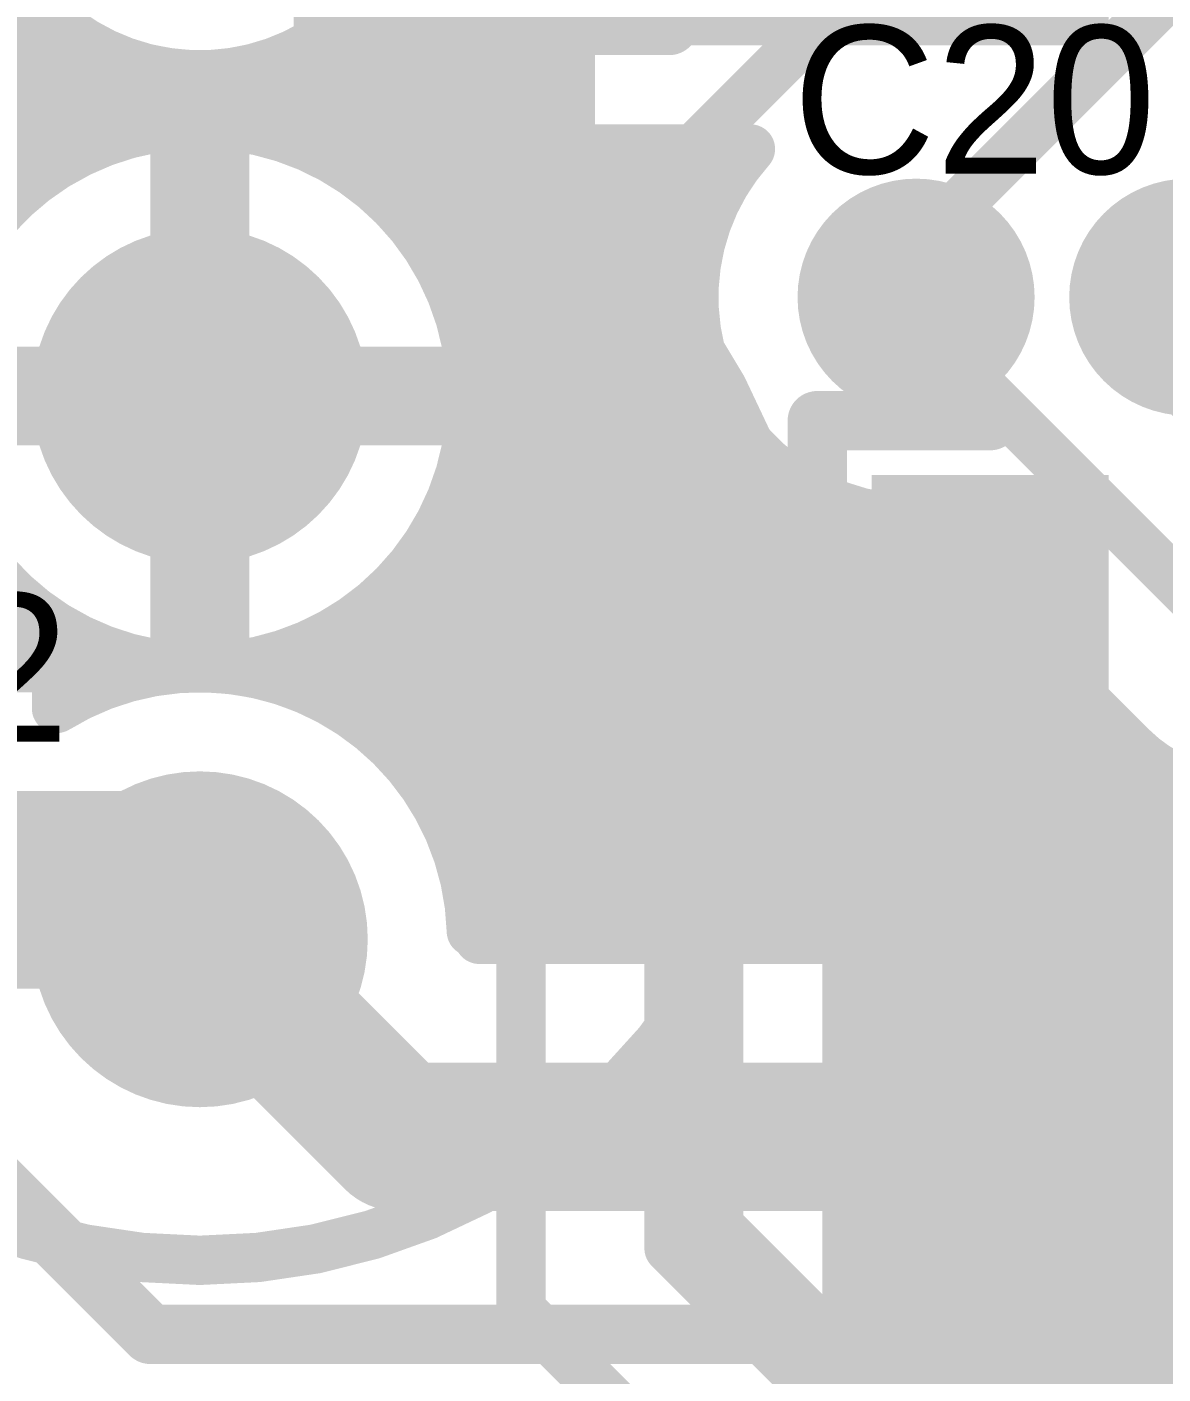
# Model space of a CAD drawing. Header units: millimetres. Extents: x 1.9 to 5.81, y 3 to 5.61.
# Drawn here: x 3.305 to 3.535, y 3.872 to 4.1447 of the extents above; entities that cross this region are included whole.
import ezdxf

# ---------------------------------------------------------------- set-up
doc = ezdxf.new("R2010")
doc.units = ezdxf.units.MM
doc.header["$MEASUREMENT"] = 0
for name, color, linetype in [('BottomLayer', 5, 'Continuous'), ('BottomSolder', 6, 'Continuous'), ('MultiLayer', 9, 'Continuous'), ('TopLayer', 1, 'Continuous'), ('TopOverlay', 2, 'Continuous'), ('TopPaste', 8, 'Continuous'), ('TopSolder', 216, 'Continuous')]:
    doc.layers.add(name, color=color, linetype=linetype)

msp = doc.modelspace()

# ---------------------------------------------------------------- linework, layer by layer
at = {"layer": 'BottomLayer'}
for points, const_width in [([(3.41, 3.96), (3.41, 4.34616)], 0.01), ([(3.4, 3.96), (3.4, 4.33616)], 0.01), ([(3.39, 4.09291), (3.39, 4.32616)], 0.01), ([(3.415, 4.12), (3.415, 4.23)], 0.01), ([(3.28, 4.13), (3.33, 4.18)], 0.012), ([(3.38, 4.10775), (3.38, 4.15938)], 0.01), ([(3.37, 4.1161), (3.37, 4.14646)], 0.01), ([(3.36, 4.12123), (3.36, 4.13969)], 0.01), ([(3.36062, 4.14), (3.415, 4.14)], 0.01), ([(3.311, 4.11716), (3.32997, 4.13613)], 0.01), ([(3.33, 4.12408), (3.33, 4.13613)], 0.01), ([(3.35, 4.12408), (3.35, 4.13613)], 0.01), ([(3.34, 4.125), (3.34, 4.135)], 0.01), ([(3.32384, 4.13), (3.415, 4.13)], 0.01), ([(3.32, 4.12123), (3.32, 4.12616)], 0.01), ([(3.34, 4.07), (3.34, 4.12)], 0.02), ([(3.31384, 4.12), (3.31709, 4.12)], 0.01), ([(3.36291, 4.12), (3.415, 4.12)], 0.01), ([(3.415, 4.12), (3.45146, 4.12)], 0.01), ([(3.415, 4.12), (3.45146, 4.12)], 0.01), ([(3.42, 3.96), (3.42, 4.12)], 0.01), ([(3.43, 3.96), (3.43, 4.12)], 0.01), ([(3.44, 4.09), (3.44, 4.12)], 0.01), ([(3.37775, 4.11), (3.44469, 4.11)], 0.01), ([(3.3861, 4.1), (3.44113, 4.1)], 0.01), ([(3.39123, 4.09), (3.44, 4.09)], 0.01), ([(3.44, 3.96), (3.44, 4.09)], 0.01), ([(3.54, 4.07), (3.54, 4.09)], 0.01), ([(3.39408, 4.08), (3.44113, 4.08)], 0.01), ([(3.49, 4.08), (3.55, 4.02)], 0.01), ([(3.34, 4.07), (3.39, 4.07)], 0.02), ([(3.34, 4.02), (3.34, 4.07)], 0.02), ([(3.395, 4.07), (3.44469, 4.07)], 0.01), ([(3.54, 4.07), (3.565, 4.045)], 0.01), ([(3.45, 3.96), (3.45, 4.06172)], 0.01), ([(3.39408, 4.06), (3.45146, 4.06)], 0.01), ([(3.46, 3.96), (3.46, 4.05258)], 0.01), ([(3.39123, 4.05), (3.46438, 4.05)], 0.01), ([(3.39, 3.98291), (3.39, 4.04709)], 0.01), ([(3.47, 3.96), (3.47, 4.04757)], 0.01), ([(3.48, 3.96), (3.48, 4.04528)], 0.01), ([(3.4825, 4.04507), (3.52877, 3.9988)], 0.01), ([(3.3861, 4.04), (3.48757, 4.04)], 0.01), ([(3.49, 3.96), (3.49, 4.03757)], 0.01), ([(3.38, 3.99775), (3.38, 4.03225)], 0.01), ([(3.37775, 4.03), (3.49757, 4.03)], 0.01), ([(3.5, 3.96), (3.5, 4.02757)], 0.01), ([(3.37, 4.0061), (3.37, 4.0239)], 0.01), ([(3.311, 4.00673), (3.311, 4.02327)], 0.01), ([(3.311, 4.02), (3.31709, 4.02)], 0.01), ([(3.32, 4.01123), (3.32, 4.01877)], 0.01), ([(3.36, 4.01123), (3.36, 4.01877)], 0.01), ([(3.36291, 4.02), (3.50757, 4.02)], 0.01), ([(3.51, 3.96), (3.51, 4.01757)], 0.01), ([(3.311, 4.01), (3.31709, 4.01)], 0.01), ([(3.36291, 4.01), (3.51757, 4.01)], 0.01), ([(3.52, 3.96), (3.52, 4.00757)], 0.01), ([(3.37775, 4), (3.52757, 4)], 0.01), ([(3.53, 3.96), (3.53, 3.99764)], 0.01), ([(3.54, 3.96), (3.54, 3.99172)], 0.01), ([(3.3861, 3.99), (3.55, 3.99)], 0.01), ([(3.39123, 3.98), (3.585, 3.98)], 0.01), ([(3.335, 3.965), (3.38, 3.92)], 0.03), ([(3.39408, 3.97), (3.585, 3.97)], 0.01), ([(3.39657, 3.96), (3.585, 3.96)], 0.01), ([(3.28, 3.93), (3.33, 3.88)], 0.012), ([(3.38, 3.92), (3.63, 3.92)], 0.03), ([(3.33, 3.88), (3.585, 3.88)], 0.012)]:
    msp.add_lwpolyline(points, dxfattribs=dict(at, const_width=const_width))
at = {"layer": 'BottomLayer', "const_width": 0.01}
for points in [[(3.385, 4.18, -0.481676), (3.32997, 4.13613)], [(3.311, 4.11673, -0.587996), (3.395, 4.07)], [(3.4825, 4.04507, -0.628705), (3.45146, 4.12)], [(3.395, 4.07, -0.587996), (3.311, 4.02327)], [(3.311, 4.00673, -0.578299), (3.39498, 3.96159)], [(3.55, 3.99, -0.19906), (3.52877, 3.9988)], [(3.55, 3.99, -0.198912), (3.52879, 3.99879)]]:
    msp.add_lwpolyline(points, format="xyb", dxfattribs=at)
at = {"layer": 'BottomLayer'}
for points, const_width in [([(3.3675, 4.14646, 1), (3.3725, 4.14646, 1)], 0.005), ([(3.3575, 4.13969, 1), (3.3625, 4.13969, 1)], 0.005), ([(3.35812, 4.14, 1), (3.36312, 4.14, 1)], 0.005), ([(3.4125, 4.14, 1), (3.4175, 4.14, 1)], 0.005), ([(3.32747, 4.13613, 1), (3.33247, 4.13613, 1)], 0.005), ([(3.32747, 4.13613, 1), (3.33247, 4.13613, 1)], 0.005), ([(3.3275, 4.13613, 1), (3.3325, 4.13613, 1)], 0.005), ([(3.3475, 4.13613, 1), (3.3525, 4.13613, 1)], 0.005), ([(3.3375, 4.135, 1), (3.3425, 4.135, 1)], 0.005), ([(3.32134, 4.13, 1), (3.32634, 4.13, 1)], 0.005), ([(3.4125, 4.13, 1), (3.4175, 4.13, 1)], 0.005), ([(3.3175, 4.12616, 1), (3.3225, 4.12616, 1)], 0.005), ([(3.335, 4.12, 1), (3.345, 4.12, 1)], 0.01), ([(3.3375, 4.125, 1), (3.3425, 4.125, 1)], 0.005), ([(3.3275, 4.12408, 1), (3.3325, 4.12408, 1)], 0.005), ([(3.3475, 4.12408, 1), (3.3525, 4.12408, 1)], 0.005), ([(3.31134, 4.12, 1), (3.31634, 4.12, 1)], 0.005), ([(3.31459, 4.12, 1), (3.31959, 4.12, 1)], 0.005), ([(3.3175, 4.12123, 1), (3.3225, 4.12123, 1)], 0.005), ([(3.3575, 4.12123, 1), (3.3625, 4.12123, 1)], 0.005), ([(3.36041, 4.12, 1), (3.36541, 4.12, 1)], 0.005), ([(3.4125, 4.12, 1), (3.4175, 4.12, 1)], 0.005), ([(3.4125, 4.12, 1), (3.4175, 4.12, 1)], 0.005), ([(3.4125, 4.12, 1), (3.4175, 4.12, 1)], 0.005), ([(3.4125, 4.12, 1), (3.4175, 4.12, 1)], 0.005), ([(3.4175, 4.12, 1), (3.4225, 4.12, 1)], 0.005), ([(3.4275, 4.12, 1), (3.4325, 4.12, 1)], 0.005), ([(3.4375, 4.12, 1), (3.4425, 4.12, 1)], 0.005), ([(3.44896, 4.12, 1), (3.45396, 4.12, 1)], 0.005), ([(3.44896, 4.12, 1), (3.45396, 4.12, 1)], 0.005), ([(3.44896, 4.12, 1), (3.45396, 4.12, 1)], 0.005), ([(3.3085, 4.11716, 1), (3.3135, 4.11716, 1)], 0.005), ([(3.3085, 4.11673, 1), (3.3135, 4.11673, 1)], 0.005), ([(3.3675, 4.1161, 1), (3.3725, 4.1161, 1)], 0.005), ([(3.37525, 4.11, 1), (3.38025, 4.11, 1)], 0.005), ([(3.44219, 4.11, 1), (3.44719, 4.11, 1)], 0.005), ([(3.3775, 4.10775, 1), (3.3825, 4.10775, 1)], 0.005), ([(3.475, 4.09, 1), (3.495, 4.09, 1)], 0.02), ([(3.53, 4.09, 1), (3.55, 4.09, 1)], 0.02), ([(3.3836, 4.1, 1), (3.3886, 4.1, 1)], 0.005), ([(3.43863, 4.1, 1), (3.44363, 4.1, 1)], 0.005), ([(3.325, 4.07, 1), (3.355, 4.07, 1)], 0.03), ([(3.3875, 4.09291, 1), (3.3925, 4.09291, 1)], 0.005), ([(3.38873, 4.09, 1), (3.39373, 4.09, 1)], 0.005), ([(3.4375, 4.09, 1), (3.4425, 4.09, 1)], 0.005), ([(3.4375, 4.09, 1), (3.4425, 4.09, 1)], 0.005), ([(3.4375, 4.09, 1), (3.4425, 4.09, 1)], 0.005), ([(3.5375, 4.09, 1), (3.5425, 4.09, 1)], 0.005), ([(3.39158, 4.08, 1), (3.39658, 4.08, 1)], 0.005), ([(3.43863, 4.08, 1), (3.44363, 4.08, 1)], 0.005), ([(3.4875, 4.08, 1), (3.4925, 4.08, 1)], 0.005), ([(3.335, 4.07, 1), (3.345, 4.07, 1)], 0.01), ([(3.335, 4.07, 1), (3.345, 4.07, 1)], 0.01), ([(3.335, 4.07, 1), (3.345, 4.07, 1)], 0.01), ([(3.385, 4.07, 1), (3.395, 4.07, 1)], 0.01), ([(3.3925, 4.07, 1), (3.3975, 4.07, 1)], 0.005), ([(3.3925, 4.07, 1), (3.3975, 4.07, 1)], 0.005), ([(3.3925, 4.07, 1), (3.3975, 4.07, 1)], 0.005), ([(3.44219, 4.07, 1), (3.44719, 4.07, 1)], 0.005), ([(3.5375, 4.07, 1), (3.5425, 4.07, 1)], 0.005), ([(3.5375, 4.07, 1), (3.5425, 4.07, 1)], 0.005), ([(3.4475, 4.06172, 1), (3.4525, 4.06172, 1)], 0.005), ([(3.39158, 4.06, 1), (3.39658, 4.06, 1)], 0.005), ([(3.44896, 4.06, 1), (3.45396, 4.06, 1)], 0.005), ([(3.4575, 4.05258, 1), (3.4625, 4.05258, 1)], 0.005), ([(3.38873, 4.05, 1), (3.39373, 4.05, 1)], 0.005), ([(3.46188, 4.05, 1), (3.46688, 4.05, 1)], 0.005), ([(3.3875, 4.04709, 1), (3.3925, 4.04709, 1)], 0.005), ([(3.4675, 4.04757, 1), (3.4725, 4.04757, 1)], 0.005), ([(3.4775, 4.04528, 1), (3.4825, 4.04528, 1)], 0.005), ([(3.48, 4.04507, 1), (3.485, 4.04507, 1)], 0.005), ([(3.48, 4.04507, 1), (3.485, 4.04507, 1)], 0.005), ([(3.3836, 4.04, 1), (3.3886, 4.04, 1)], 0.005), ([(3.48507, 4.04, 1), (3.49007, 4.04, 1)], 0.005), ([(3.4875, 4.03757, 1), (3.4925, 4.03757, 1)], 0.005), ([(3.3775, 4.03225, 1), (3.3825, 4.03225, 1)], 0.005), ([(3.37525, 4.03, 1), (3.38025, 4.03, 1)], 0.005), ([(3.49507, 4.03, 1), (3.50007, 4.03, 1)], 0.005), ([(3.4975, 4.02757, 1), (3.5025, 4.02757, 1)], 0.005), ([(3.335, 4.02, 1), (3.345, 4.02, 1)], 0.01), ([(3.3675, 4.0239, 1), (3.3725, 4.0239, 1)], 0.005), ([(3.3085, 4.02327, 1), (3.3135, 4.02327, 1)], 0.005), ([(3.3085, 4.02327, 1), (3.3135, 4.02327, 1)], 0.005), ([(3.3085, 4.02, 1), (3.3135, 4.02, 1)], 0.005), ([(3.31459, 4.02, 1), (3.31959, 4.02, 1)], 0.005), ([(3.3175, 4.01877, 1), (3.3225, 4.01877, 1)], 0.005), ([(3.3575, 4.01877, 1), (3.3625, 4.01877, 1)], 0.005), ([(3.36041, 4.02, 1), (3.36541, 4.02, 1)], 0.005), ([(3.44, 4.005, 1), (3.46, 4.005, 1)], 0.02), ([(3.50507, 4.02, 1), (3.51007, 4.02, 1)], 0.005), ([(3.5075, 4.01757, 1), (3.5125, 4.01757, 1)], 0.005), ([(3.3085, 4.01, 1), (3.3135, 4.01, 1)], 0.005), ([(3.31459, 4.01, 1), (3.31959, 4.01, 1)], 0.005), ([(3.3175, 4.01123, 1), (3.3225, 4.01123, 1)], 0.005), ([(3.3575, 4.01123, 1), (3.3625, 4.01123, 1)], 0.005), ([(3.36041, 4.01, 1), (3.36541, 4.01, 1)], 0.005), ([(3.51507, 4.01, 1), (3.52007, 4.01, 1)], 0.005), ([(3.5175, 4.00757, 1), (3.5225, 4.00757, 1)], 0.005), ([(3.3085, 4.00673, 1), (3.3135, 4.00673, 1)], 0.005), ([(3.3085, 4.00673, 1), (3.3135, 4.00673, 1)], 0.005), ([(3.3675, 4.0061, 1), (3.3725, 4.0061, 1)], 0.005), ([(3.37525, 4, 1), (3.38025, 4, 1)], 0.005), ([(3.52507, 4, 1), (3.53007, 4, 1)], 0.005), ([(3.3775, 3.99775, 1), (3.3825, 3.99775, 1)], 0.005), ([(3.52627, 3.9988, 1), (3.53127, 3.9988, 1)], 0.005), ([(3.52627, 3.9988, 1), (3.53127, 3.9988, 1)], 0.005), ([(3.52629, 3.99879, 1), (3.53129, 3.99879, 1)], 0.005), ([(3.5275, 3.99764, 1), (3.5325, 3.99764, 1)], 0.005), ([(3.5375, 3.99172, 1), (3.5425, 3.99172, 1)], 0.005), ([(3.3836, 3.99, 1), (3.3886, 3.99, 1)], 0.005), ([(3.325, 3.96, 1), (3.355, 3.96, 1)], 0.03), ([(3.3875, 3.98291, 1), (3.3925, 3.98291, 1)], 0.005), ([(3.38873, 3.98, 1), (3.39373, 3.98, 1)], 0.005), ([(3.3275, 3.965, 1), (3.3425, 3.965, 1)], 0.015), ([(3.39158, 3.97, 1), (3.39658, 3.97, 1)], 0.005), ([(3.39248, 3.96159, 1), (3.39748, 3.96159, 1)], 0.005), ([(3.39407, 3.96, 1), (3.39907, 3.96, 1)], 0.005), ([(3.3975, 3.96, 1), (3.4025, 3.96, 1)], 0.005), ([(3.4075, 3.96, 1), (3.4125, 3.96, 1)], 0.005), ([(3.4175, 3.96, 1), (3.4225, 3.96, 1)], 0.005), ([(3.4275, 3.96, 1), (3.4325, 3.96, 1)], 0.005), ([(3.4375, 3.96, 1), (3.4425, 3.96, 1)], 0.005), ([(3.4475, 3.96, 1), (3.4525, 3.96, 1)], 0.005), ([(3.4575, 3.96, 1), (3.4625, 3.96, 1)], 0.005), ([(3.4675, 3.96, 1), (3.4725, 3.96, 1)], 0.005), ([(3.4775, 3.96, 1), (3.4825, 3.96, 1)], 0.005), ([(3.4875, 3.96, 1), (3.4925, 3.96, 1)], 0.005), ([(3.4975, 3.96, 1), (3.5025, 3.96, 1)], 0.005), ([(3.5075, 3.96, 1), (3.5125, 3.96, 1)], 0.005), ([(3.5175, 3.96, 1), (3.5225, 3.96, 1)], 0.005), ([(3.5275, 3.96, 1), (3.5325, 3.96, 1)], 0.005), ([(3.5375, 3.96, 1), (3.5425, 3.96, 1)], 0.005), ([(3.3725, 3.92, 1), (3.3875, 3.92, 1)], 0.015), ([(3.3725, 3.92, 1), (3.3875, 3.92, 1)], 0.015), ([(3.327, 3.88, 1), (3.333, 3.88, 1)], 0.006), ([(3.327, 3.88, 1), (3.333, 3.88, 1)], 0.006)]:
    msp.add_lwpolyline(points, format="xyb", close=True, dxfattribs=dict(at, const_width=const_width))
at = {"layer": 'BottomSolder'}
for points, const_width in [([(3.473, 4.09, 1), (3.497, 4.09, 1)], 0.024), ([(3.473, 4.09, 1), (3.497, 4.09, 1)], 0.024), ([(3.528, 4.09, 1), (3.552, 4.09, 1)], 0.024), ([(3.528, 4.09, 1), (3.552, 4.09, 1)], 0.024), ([(3.323, 4.07, 1), (3.357, 4.07, 1)], 0.034), ([(3.323, 4.07, 1), (3.357, 4.07, 1)], 0.034), ([(3.438, 4.005, 1), (3.462, 4.005, 1)], 0.024), ([(3.438, 4.005, 1), (3.462, 4.005, 1)], 0.024), ([(3.323, 3.96, 1), (3.357, 3.96, 1)], 0.034), ([(3.323, 3.96, 1), (3.357, 3.96, 1)], 0.034)]:
    msp.add_lwpolyline(points, format="xyb", close=True, dxfattribs=dict(at, const_width=const_width))
msp.add_solid([(3.524, 4.141), (3.524, 4.209), (3.436, 4.141), (3.436, 4.209)], dxfattribs=at)
msp.add_solid([(3.524, 4.141), (3.524, 4.209), (3.436, 4.141), (3.436, 4.209)], dxfattribs=at)
at = {"layer": 'MultiLayer'}
for points, const_width in [([(3.475, 4.09, 1), (3.495, 4.09, 1)], 0.02), ([(3.53, 4.09, 1), (3.55, 4.09, 1)], 0.02), ([(3.325, 4.07, 1), (3.355, 4.07, 1)], 0.03), ([(3.44, 4.005, 1), (3.46, 4.005, 1)], 0.02), ([(3.325, 3.96, 1), (3.355, 3.96, 1)], 0.03)]:
    msp.add_lwpolyline(points, format="xyb", close=True, dxfattribs=dict(at, const_width=const_width))
at = {"layer": 'TopLayer', "const_width": 0.01}
for points in [[(3.355, 4.13757, -1.414214), (3.355, 4.22243)], [(3.375, 4.02757, -2.419221), (3.38253, 4.10488)], [(3.455, 4.05646, -0.149346), (3.44138, 4.07895)], [(3.33737, 4.01494, -0.1865), (3.375, 4.00243)]]:
    msp.add_lwpolyline(points, format="xyb", dxfattribs=at)
at = {"layer": 'TopLayer'}
for points, const_width in [([(3.405, 4.085), (3.52, 4.2)], 0.01), ([(3.485, 4.1), (3.56, 4.175)], 0.01), ([(3.3, 4.10775), (3.3, 4.15938)], 0.01), ([(3.31, 4.1161), (3.31, 4.14646)], 0.01), ([(2.61, 4.14), (3.31938, 4.14)], 0.01), ([(3.32, 4.12123), (3.32, 4.13969)], 0.01), ([(3.33, 4.12408), (3.33, 4.13613)], 0.01), ([(3.35, 4.12408), (3.35, 4.13613)], 0.01), ([(3.34, 4.125), (3.34, 4.135)], 0.01), ([(3.355, 4.135), (3.41257, 4.135)], 0.01), ([(3.36, 4.12123), (3.36, 4.135)], 0.01), ([(3.37, 4.1161), (3.37, 4.135)], 0.01), ([(3.38, 4.10775), (3.38, 4.135)], 0.01), ([(3.3838, 4.10623), (3.41257, 4.135)], 0.01), ([(3.39, 4.11243), (3.39, 4.135)], 0.01), ([(3.4, 4.12243), (3.4, 4.135)], 0.01), ([(2.61, 4.13), (3.40757, 4.13)], 0.01), ([(3.34, 4.07), (3.34, 4.12)], 0.02), ([(2.61, 4.12), (3.31709, 4.12)], 0.01), ([(3.36291, 4.12), (3.39757, 4.12)], 0.01), ([(2.61, 4.11), (3.30225, 4.11)], 0.01), ([(3.37775, 4.11), (3.38757, 4.11)], 0.01), ([(3.405, 3.885), (3.405, 4.085)], 0.01), ([(3.435, 4.07257), (3.44138, 4.07895)], 0.01), ([(3.44, 3.89243), (3.44, 4.07757)], 0.01), ([(3.29, 4.07), (3.34, 4.07)], 0.02), ([(3.34, 4.02), (3.34, 4.07)], 0.02), ([(3.435, 3.89743), (3.435, 4.07257)], 0.01), ([(3.435, 4.07), (3.44469, 4.07)], 0.01), ([(3.45, 4.005), (3.45, 4.06172)], 0.01), ([(3.435, 4.06), (3.45146, 4.06)], 0.01), ([(3.455, 4.005), (3.455, 4.05646)], 0.01), ([(3.435, 4.05), (3.455, 4.05)], 0.01), ([(3.5, 3.945), (3.5, 4.03)], 0.04), ([(3.435, 4.04), (3.455, 4.04)], 0.01), ([(3.46, 4.03), (3.5, 4.03)], 0.02), ([(3.3, 4.015), (3.3, 4.03225)], 0.01), ([(3.18354, 4.03), (3.30225, 4.03)], 0.01), ([(3.435, 4.03), (3.455, 4.03)], 0.01), ([(3.375, 4.00243), (3.375, 4.02757)], 0.01), ([(3.31, 4.015), (3.31, 4.0239)], 0.01), ([(3.37, 4.0061), (3.37, 4.0239)], 0.01), ([(3.19031, 4.02), (3.31709, 4.02)], 0.01), ([(3.32, 4.015), (3.32, 4.01877)], 0.01), ([(3.36, 4.01123), (3.36, 4.01877)], 0.01), ([(3.36291, 4.02), (3.375, 4.02)], 0.01), ([(3.435, 4.02), (3.455, 4.02)], 0.01), ([(3.19243, 4.015), (3.335, 4.015)], 0.01), ([(3.36291, 4.01), (3.375, 4.01)], 0.01), ([(3.435, 4.01), (3.455, 4.01)], 0.01), ([(3.445, 4.005), (3.455, 4.005)], 0.01), ([(3.445, 3.88743), (3.445, 4.005)], 0.01), ([(3.435, 4), (3.445, 4)], 0.01), ([(3.45, 3.995), (3.59, 3.855)], 0.02), ([(3.435, 3.99), (3.445, 3.99)], 0.01), ([(2.93, 3.97), (3.335, 3.97)], 0.04), ([(3.435, 3.98), (3.445, 3.98)], 0.01), ([(3.435, 3.97), (3.445, 3.97)], 0.01), ([(3.435, 3.96), (3.445, 3.96)], 0.01), ([(3.435, 3.95), (3.445, 3.95)], 0.01), ([(3.435, 3.94), (3.445, 3.94)], 0.01), ([(3.435, 3.93), (3.445, 3.93)], 0.01), ([(3.435, 3.92), (3.445, 3.92)], 0.01), ([(3.435, 3.91), (3.445, 3.91)], 0.01), ([(3.44, 3.9), (3.47, 3.87)], 0.02), ([(3.435, 3.9), (3.445, 3.9)], 0.01), ([(3.435, 3.89743), (3.445, 3.88743)], 0.01), ([(3.405, 3.885), (3.47, 3.82)], 0.01), ([(3.47, 3.87), (3.56, 3.87)], 0.02)]:
    msp.add_lwpolyline(points, dxfattribs=dict(at, const_width=const_width))
for points, const_width in [([(3.3075, 4.14646, 1), (3.3125, 4.14646, 1)], 0.005), ([(3.31688, 4.14, 1), (3.32188, 4.14, 1)], 0.005), ([(3.3175, 4.13969, 1), (3.3225, 4.13969, 1)], 0.005), ([(3.3275, 4.13613, 1), (3.3325, 4.13613, 1)], 0.005), ([(3.3475, 4.13613, 1), (3.3525, 4.13613, 1)], 0.005), ([(3.3525, 4.13757, 1), (3.3575, 4.13757, 1)], 0.005), ([(3.3375, 4.135, 1), (3.3425, 4.135, 1)], 0.005), ([(3.3525, 4.135, 1), (3.3575, 4.135, 1)], 0.005), ([(3.3575, 4.135, 1), (3.3625, 4.135, 1)], 0.005), ([(3.3675, 4.135, 1), (3.3725, 4.135, 1)], 0.005), ([(3.3775, 4.135, 1), (3.3825, 4.135, 1)], 0.005), ([(3.3875, 4.135, 1), (3.3925, 4.135, 1)], 0.005), ([(3.3975, 4.135, 1), (3.4025, 4.135, 1)], 0.005), ([(3.41007, 4.135, 1), (3.41507, 4.135, 1)], 0.005), ([(3.41007, 4.135, 1), (3.41507, 4.135, 1)], 0.005), ([(3.40507, 4.13, 1), (3.41007, 4.13, 1)], 0.005), ([(3.335, 4.12, 1), (3.345, 4.12, 1)], 0.01), ([(3.3375, 4.125, 1), (3.3425, 4.125, 1)], 0.005), ([(3.3275, 4.12408, 1), (3.3325, 4.12408, 1)], 0.005), ([(3.3475, 4.12408, 1), (3.3525, 4.12408, 1)], 0.005), ([(3.3975, 4.12243, 1), (3.4025, 4.12243, 1)], 0.005), ([(3.31459, 4.12, 1), (3.31959, 4.12, 1)], 0.005), ([(3.3175, 4.12123, 1), (3.3225, 4.12123, 1)], 0.005), ([(3.3575, 4.12123, 1), (3.3625, 4.12123, 1)], 0.005), ([(3.36041, 4.12, 1), (3.36541, 4.12, 1)], 0.005), ([(3.39507, 4.12, 1), (3.40007, 4.12, 1)], 0.005), ([(3.3075, 4.1161, 1), (3.3125, 4.1161, 1)], 0.005), ([(3.3675, 4.1161, 1), (3.3725, 4.1161, 1)], 0.005), ([(3.3875, 4.11243, 1), (3.3925, 4.11243, 1)], 0.005), ([(3.29975, 4.11, 1), (3.30475, 4.11, 1)], 0.005), ([(3.37525, 4.11, 1), (3.38025, 4.11, 1)], 0.005), ([(3.38507, 4.11, 1), (3.39007, 4.11, 1)], 0.005), ([(3.2975, 4.10775, 1), (3.3025, 4.10775, 1)], 0.005), ([(3.3775, 4.10775, 1), (3.3825, 4.10775, 1)], 0.005), ([(3.3813, 4.10623, 1), (3.3863, 4.10623, 1)], 0.005), ([(3.38003, 4.10488, 1), (3.38503, 4.10488, 1)], 0.005), ([(3.475, 4.09, 1), (3.495, 4.09, 1)], 0.02), ([(3.53, 4.09, 1), (3.55, 4.09, 1)], 0.02), ([(3.4825, 4.1, 1), (3.4875, 4.1, 1)], 0.005), ([(3.325, 4.07, 1), (3.355, 4.07, 1)], 0.03), ([(3.4025, 4.085, 1), (3.4075, 4.085, 1)], 0.005), ([(3.4025, 4.085, 1), (3.4075, 4.085, 1)], 0.005), ([(3.43888, 4.07895, 1), (3.44388, 4.07895, 1)], 0.005), ([(3.43888, 4.07895, 1), (3.44388, 4.07895, 1)], 0.005), ([(3.4375, 4.07757, 1), (3.4425, 4.07757, 1)], 0.005), ([(3.335, 4.07, 1), (3.345, 4.07, 1)], 0.01), ([(3.335, 4.07, 1), (3.345, 4.07, 1)], 0.01), ([(3.335, 4.07, 1), (3.345, 4.07, 1)], 0.01), ([(3.4325, 4.07257, 1), (3.4375, 4.07257, 1)], 0.005), ([(3.4325, 4.07257, 1), (3.4375, 4.07257, 1)], 0.005), ([(3.4325, 4.07, 1), (3.4375, 4.07, 1)], 0.005), ([(3.44219, 4.07, 1), (3.44719, 4.07, 1)], 0.005), ([(3.4475, 4.06172, 1), (3.4525, 4.06172, 1)], 0.005), ([(3.4325, 4.06, 1), (3.4375, 4.06, 1)], 0.005), ([(3.44896, 4.06, 1), (3.45396, 4.06, 1)], 0.005), ([(3.4525, 4.05646, 1), (3.4575, 4.05646, 1)], 0.005), ([(3.4525, 4.05646, 1), (3.4575, 4.05646, 1)], 0.005), ([(3.4325, 4.05, 1), (3.4375, 4.05, 1)], 0.005), ([(3.4525, 4.05, 1), (3.4575, 4.05, 1)], 0.005), ([(3.49, 4.03, 1), (3.51, 4.03, 1)], 0.02), ([(3.4325, 4.04, 1), (3.4375, 4.04, 1)], 0.005), ([(3.4525, 4.04, 1), (3.4575, 4.04, 1)], 0.005), ([(3.455, 4.03, 1), (3.465, 4.03, 1)], 0.01), ([(3.495, 4.03, 1), (3.505, 4.03, 1)], 0.01), ([(3.2975, 4.03225, 1), (3.3025, 4.03225, 1)], 0.005), ([(3.29975, 4.03, 1), (3.30475, 4.03, 1)], 0.005), ([(3.4325, 4.03, 1), (3.4375, 4.03, 1)], 0.005), ([(3.4525, 4.03, 1), (3.4575, 4.03, 1)], 0.005), ([(3.3725, 4.02757, 1), (3.3775, 4.02757, 1)], 0.005), ([(3.3725, 4.02757, 1), (3.3775, 4.02757, 1)], 0.005), ([(3.3075, 4.0239, 1), (3.3125, 4.0239, 1)], 0.005), ([(3.335, 4.02, 1), (3.345, 4.02, 1)], 0.01), ([(3.3675, 4.0239, 1), (3.3725, 4.0239, 1)], 0.005), ([(3.31459, 4.02, 1), (3.31959, 4.02, 1)], 0.005), ([(3.3175, 4.01877, 1), (3.3225, 4.01877, 1)], 0.005), ([(3.3575, 4.01877, 1), (3.3625, 4.01877, 1)], 0.005), ([(3.36041, 4.02, 1), (3.36541, 4.02, 1)], 0.005), ([(3.3725, 4.02, 1), (3.3775, 4.02, 1)], 0.005), ([(3.44, 4.005, 1), (3.46, 4.005, 1)], 0.02), ([(3.4325, 4.02, 1), (3.4375, 4.02, 1)], 0.005), ([(3.4525, 4.02, 1), (3.4575, 4.02, 1)], 0.005), ([(3.2975, 4.015, 1), (3.3025, 4.015, 1)], 0.005), ([(3.3075, 4.015, 1), (3.3125, 4.015, 1)], 0.005), ([(3.3175, 4.015, 1), (3.3225, 4.015, 1)], 0.005), ([(3.3325, 4.015, 1), (3.3375, 4.015, 1)], 0.005), ([(3.33487, 4.01494, 1), (3.33987, 4.01494, 1)], 0.005), ([(3.3575, 4.01123, 1), (3.3625, 4.01123, 1)], 0.005), ([(3.36041, 4.01, 1), (3.36541, 4.01, 1)], 0.005), ([(3.3725, 4.01, 1), (3.3775, 4.01, 1)], 0.005), ([(3.4325, 4.01, 1), (3.4375, 4.01, 1)], 0.005), ([(3.4525, 4.01, 1), (3.4575, 4.01, 1)], 0.005), ([(3.3675, 4.0061, 1), (3.3725, 4.0061, 1)], 0.005), ([(3.4425, 4.005, 1), (3.4475, 4.005, 1)], 0.005), ([(3.4425, 4.005, 1), (3.4475, 4.005, 1)], 0.005), ([(3.4475, 4.005, 1), (3.4525, 4.005, 1)], 0.005), ([(3.4525, 4.005, 1), (3.4575, 4.005, 1)], 0.005), ([(3.4525, 4.005, 1), (3.4575, 4.005, 1)], 0.005), ([(3.3725, 4.00243, 1), (3.3775, 4.00243, 1)], 0.005), ([(3.3725, 4.00243, 1), (3.3775, 4.00243, 1)], 0.005), ([(3.4325, 4, 1), (3.4375, 4, 1)], 0.005), ([(3.445, 3.995, 1), (3.455, 3.995, 1)], 0.01), ([(3.4425, 4, 1), (3.4475, 4, 1)], 0.005), ([(3.4325, 3.99, 1), (3.4375, 3.99, 1)], 0.005), ([(3.4425, 3.99, 1), (3.4475, 3.99, 1)], 0.005), ([(3.325, 3.96, 1), (3.355, 3.96, 1)], 0.03), ([(3.325, 3.97, 1), (3.345, 3.97, 1)], 0.02), ([(3.4325, 3.98, 1), (3.4375, 3.98, 1)], 0.005), ([(3.4425, 3.98, 1), (3.4475, 3.98, 1)], 0.005), ([(3.4325, 3.97, 1), (3.4375, 3.97, 1)], 0.005), ([(3.4425, 3.97, 1), (3.4475, 3.97, 1)], 0.005), ([(3.4325, 3.96, 1), (3.4375, 3.96, 1)], 0.005), ([(3.4425, 3.96, 1), (3.4475, 3.96, 1)], 0.005), ([(3.49, 3.945, 1), (3.51, 3.945, 1)], 0.02), ([(3.4325, 3.95, 1), (3.4375, 3.95, 1)], 0.005), ([(3.4425, 3.95, 1), (3.4475, 3.95, 1)], 0.005), ([(3.4325, 3.94, 1), (3.4375, 3.94, 1)], 0.005), ([(3.4425, 3.94, 1), (3.4475, 3.94, 1)], 0.005), ([(3.4325, 3.93, 1), (3.4375, 3.93, 1)], 0.005), ([(3.4425, 3.93, 1), (3.4475, 3.93, 1)], 0.005), ([(3.4325, 3.92, 1), (3.4375, 3.92, 1)], 0.005), ([(3.4425, 3.92, 1), (3.4475, 3.92, 1)], 0.005), ([(3.4325, 3.91, 1), (3.4375, 3.91, 1)], 0.005), ([(3.4425, 3.91, 1), (3.4475, 3.91, 1)], 0.005), ([(3.435, 3.9, 1), (3.445, 3.9, 1)], 0.01), ([(3.4325, 3.9, 1), (3.4375, 3.9, 1)], 0.005), ([(3.4425, 3.9, 1), (3.4475, 3.9, 1)], 0.005), ([(3.4325, 3.89743, 1), (3.4375, 3.89743, 1)], 0.005), ([(3.4325, 3.89743, 1), (3.4375, 3.89743, 1)], 0.005), ([(3.4375, 3.89243, 1), (3.4425, 3.89243, 1)], 0.005), ([(3.4425, 3.88743, 1), (3.4475, 3.88743, 1)], 0.005), ([(3.4425, 3.88743, 1), (3.4475, 3.88743, 1)], 0.005), ([(3.4025, 3.885, 1), (3.4075, 3.885, 1)], 0.005), ([(3.4025, 3.885, 1), (3.4075, 3.885, 1)], 0.005), ([(3.465, 3.87, 1), (3.475, 3.87, 1)], 0.01), ([(3.465, 3.87, 1), (3.475, 3.87, 1)], 0.01)]:
    msp.add_lwpolyline(points, format="xyb", close=True, dxfattribs=dict(at, const_width=const_width))
for points in [[(3.52, 4.05), (3.48, 4.05), (3.52, 4.01), (3.48, 4.01)], [(3.55, 3.98), (3.47, 3.98), (3.55, 3.88), (3.47, 3.88)]]:
    msp.add_solid(points, dxfattribs=at)
at = {"layer": 'TopOverlay'}
for points, const_width in [([(3.365, 4.145), (3.365, 4.18)], 0.012), ([(3.435, 4.145), (3.435, 4.18)], 0.012), ([(3.365, 4.145), (3.435, 4.145)], 0.012), ([(3.465, 4.065), (3.5, 4.065)], 0.012), ([(3.465, 3.995), (3.465, 4.065)], 0.012), ([(3.465, 3.995), (3.5, 3.995)], 0.012), ([(3.26, 3.96), (3.3, 3.96)], 0.01)]:
    msp.add_lwpolyline(points, dxfattribs=dict(at, const_width=const_width))
for points, const_width in [([(3.362, 4.145, 1), (3.368, 4.145, 1)], 0.006), ([(3.362, 4.145, 1), (3.368, 4.145, 1)], 0.006), ([(3.432, 4.145, 1), (3.438, 4.145, 1)], 0.006), ([(3.432, 4.145, 1), (3.438, 4.145, 1)], 0.006), ([(3.46, 4.015, 1), (3.22, 4.015, 1)], 0.01), ([(3.462, 4.065, 1), (3.468, 4.065, 1)], 0.006), ([(3.462, 4.065, 1), (3.468, 4.065, 1)], 0.006), ([(3.497, 4.065, 1), (3.503, 4.065, 1)], 0.006), ([(3.4575, 4.015, 1), (3.4625, 4.015, 1)], 0.005), ([(3.462, 3.995, 1), (3.468, 3.995, 1)], 0.006), ([(3.462, 3.995, 1), (3.468, 3.995, 1)], 0.006), ([(3.497, 3.995, 1), (3.503, 3.995, 1)], 0.006), ([(3.2975, 3.96, 1), (3.3025, 3.96, 1)], 0.005)]:
    msp.add_lwpolyline(points, format="xyb", close=True, dxfattribs=dict(at, const_width=const_width))
at = {"layer": 'TopPaste'}
for points in [[(3.52, 4.05), (3.48, 4.05), (3.52, 4.01), (3.48, 4.01)], [(3.52, 4.05), (3.48, 4.05), (3.52, 4.01), (3.48, 4.01)], [(3.55, 3.98), (3.47, 3.98), (3.55, 3.88), (3.47, 3.88)], [(3.55, 3.98), (3.47, 3.98), (3.55, 3.88), (3.47, 3.88)]]:
    msp.add_solid(points, dxfattribs=at)
at = {"layer": 'TopSolder'}
for points, const_width in [([(3.473, 4.09, 1), (3.497, 4.09, 1)], 0.024), ([(3.473, 4.09, 1), (3.497, 4.09, 1)], 0.024), ([(3.528, 4.09, 1), (3.552, 4.09, 1)], 0.024), ([(3.528, 4.09, 1), (3.552, 4.09, 1)], 0.024), ([(3.323, 4.07, 1), (3.357, 4.07, 1)], 0.034), ([(3.323, 4.07, 1), (3.357, 4.07, 1)], 0.034), ([(3.438, 4.005, 1), (3.462, 4.005, 1)], 0.024), ([(3.438, 4.005, 1), (3.462, 4.005, 1)], 0.024), ([(3.323, 3.96, 1), (3.357, 3.96, 1)], 0.034), ([(3.323, 3.96, 1), (3.357, 3.96, 1)], 0.034)]:
    msp.add_lwpolyline(points, format="xyb", close=True, dxfattribs=dict(at, const_width=const_width))
for points in [[(3.524, 4.054), (3.476, 4.054), (3.524, 4.006), (3.476, 4.006)], [(3.524, 4.054), (3.476, 4.054), (3.524, 4.006), (3.476, 4.006)], [(3.554, 3.984), (3.466, 3.984), (3.554, 3.876), (3.466, 3.876)], [(3.554, 3.984), (3.466, 3.984), (3.554, 3.876), (3.466, 3.876)]]:
    msp.add_solid(points, dxfattribs=at)

# ---------------------------------------------------------------- texts
at = {"layer": 'TopOverlay'}
for s, p in [('C20', (3.46, 4.115)), ('C22', (3.24, 4))]:
    msp.add_text(s, height=0.03, rotation=360, dxfattribs=at).set_placement(p)

doc.saveas('drawing.dxf')
